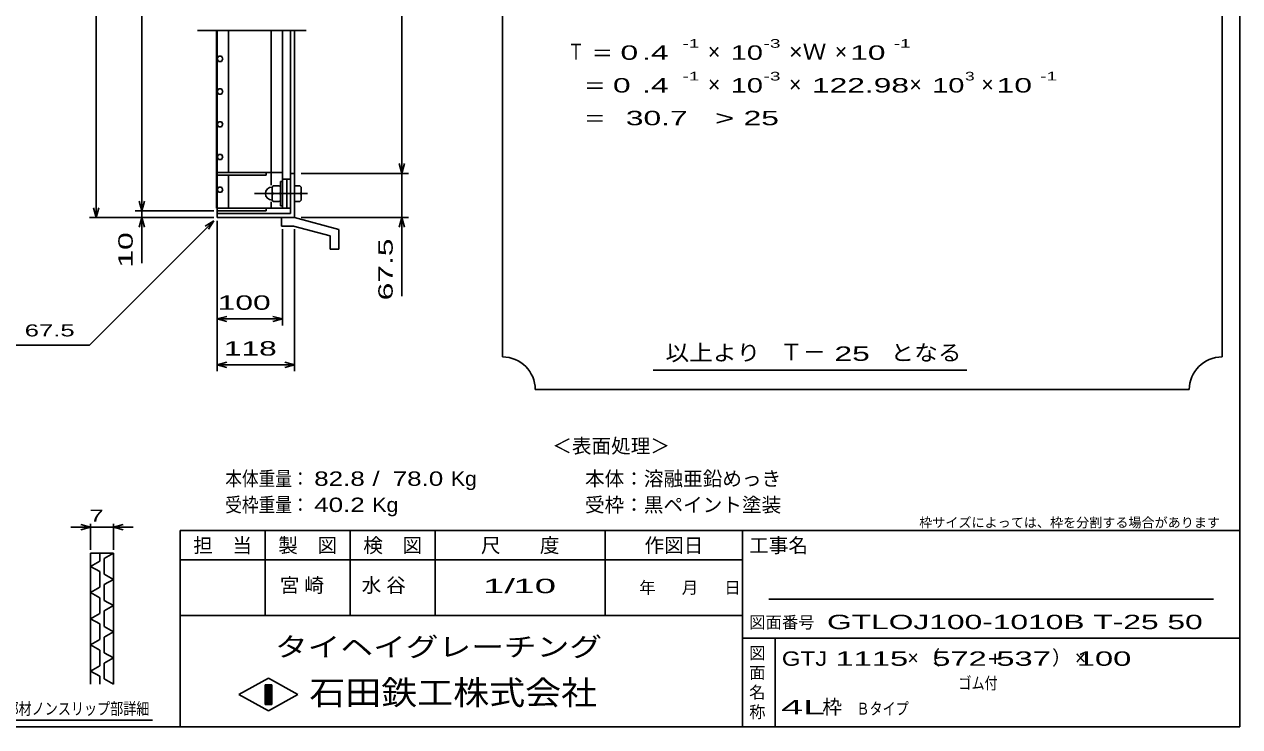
# Model space of a CAD drawing. Units: millimetres, scale not verified. Extents: x -1820 to 1731, y -1282 to 1054.
# Drawn here: x -127 to 1731, y -1146 to -73 of the extents above; entities that cross this region are included whole.
import ezdxf
from ezdxf.enums import TextEntityAlignment as Align

# ---------------------------------------------------------------- set-up
doc = ezdxf.new("R2010")
doc.units = ezdxf.units.MM
doc.header["$LTSCALE"] = 10
doc.linetypes.add('CHAIN', pattern=[18.5, 12, -1.5, 3.5, -1.5])
for name, color, linetype, lineweight in [('0_2', 150, 'Continuous', 25), ('16', 3, 'Continuous', 25), ('19', 6, 'Continuous', 25), ('22', 4, 'Continuous', 25), ('32', 4, 'Continuous', 25)]:
    doc.layers.add(name, color=color, linetype=linetype, lineweight=lineweight)
doc.styles.add('ベクトル', font='')
doc.styles.get('ベクトル').set_extended_font_data('ベクトル')

msp = doc.modelspace()

# ---------------------------------------------------------------- linework, layer by layer
at = {"layer": '0_2'}
for p, q in [((1731, 1053.5), (1731, -1146.5)), ((1731, -846.5), (111, -846.5)), ((111, -846.5), (111, -1146.5)), ((241, -846.5), (241, -976.5)), ((371, -976.5), (371, -846.5)), ((501, -846.5), (501, -976.5)), ((761, -976.5), (761, -846.5)), ((971, -846.5), (971, -1146.5)), ((971, -891.5), (111, -891.5)), ((1691, -951.5), (1011, -951.5)), ((111, -976.5), (971, -976.5)), ((971, -1011.5), (1731, -1011.5)), ((1021, -1146.5), (1021, -1011.5)), ((201, -1097.5), (246, -1072.5)), ((246, -1072.5), (291, -1097.5)), ((241, -1082.5), (251, -1082.5)), ((241, -1112.5), (241, -1082.5)), ((241, -1082.5), (243, -1082.5)), ((243, -1082.5), (243, -1112.5)), ((245, -1112.5), (245, -1082.5)), ((245, -1082.5), (247, -1082.5)), ((247, -1082.5), (247, -1112.5)), ((249, -1112.5), (249, -1082.5)), ((249, -1082.5), (251, -1082.5)), ((251, -1082.5), (251, -1112.5)), ((251, -1082.5), (251, -1112.5)), ((246, -1122.5), (201, -1097.5)), ((251, -1112.5), (241, -1112.5)), ((243, -1112.5), (245, -1112.5)), ((291, -1097.5), (246, -1122.5)), ((247, -1112.5), (249, -1112.5)), ((1731, -1146.5), (-1729, -1146.5))]:
    msp.add_line(p, q, dxfattribs=at)
at = {"layer": '16'}
for p, q in [((303.5, -82.5), (137.5, -82.5)), ((166.8, -354), (166.8, -82.5)), ((167.5, -354), (167.5, -82.5)), ((185, -299.5), (185, -82.5)), ((250, -319), (250, -82.5)), ((267.5, -354), (267.5, -82.5)), ((169.72, -122.12), (167.5, -126.04)), ((167.5, -126.04), (169.78, -129.91)), ((174.22, -122.09), (169.72, -122.12)), ((169.78, -129.91), (174.28, -129.88)), ((176.5, -126), (174.22, -122.09)), ((174.28, -129.88), (176.5, -125.96)), ((169.72, -172.12), (167.5, -176.04)), ((167.5, -176.04), (169.78, -179.91)), ((174.22, -172.09), (169.72, -172.12)), ((169.78, -179.91), (174.28, -179.88)), ((176.5, -176), (174.22, -172.09)), ((174.28, -179.88), (176.5, -175.96)), ((169.72, -222.12), (167.5, -226.04)), ((174.22, -222.09), (169.72, -222.12)), ((176.5, -226), (174.22, -222.09)), ((167.5, -226.04), (169.78, -229.91)), ((169.78, -229.91), (174.28, -229.88)), ((174.28, -229.88), (176.5, -225.96)), ((169.72, -272.12), (167.5, -276.04)), ((167.5, -276.04), (169.78, -279.91)), ((174.22, -272.09), (169.72, -272.12)), ((176.5, -276), (174.22, -272.09)), ((174.28, -279.88), (176.5, -275.96)), ((169.78, -279.91), (174.28, -279.88)), ((167.5, -304), (167.5, -299.5)), ((167.5, -299.5), (267.5, -299.5)), ((167.5, -304), (242.5, -304)), ((185, -354), (185, -304)), ((242.5, -304), (242.5, -299.5)), ((264.5, -350.5), (264.5, -313.5)), ((264.5, -313.5), (267.5, -313.5)), ((274, -310), (267.5, -310)), ((267.5, -350.5), (267.5, -313.5)), ((274, -354), (274, -310)), ((274, -310), (280, -310)), ((280, -310), (280, -354)), ((169.72, -322.12), (167.5, -326.04)), ((167.5, -326.04), (169.78, -329.91)), ((174.22, -322.09), (169.72, -322.12)), ((169.78, -329.91), (174.28, -329.88)), ((176.5, -326), (174.22, -322.09)), ((174.28, -329.88), (176.5, -325.96)), ((253.5, -320), (251.5, -322)), ((251.5, -342), (251.5, -322)), ((253.5, -332), (251.5, -330)), ((253.5, -332), (251.5, -334)), ((253.5, -320), (262.5, -320)), ((253.5, -332), (262.5, -332)), ((264.5, -322), (262.5, -320)), ((262.5, -332), (264.5, -330)), ((264.5, -334), (262.5, -332)), ((250, -354), (250, -344.5)), ((251.5, -342), (253.5, -344)), ((253.5, -344), (262.5, -344)), ((262.5, -344), (264.5, -342)), ((264.5, -350.5), (267.5, -350.5)), ((166.8, -354), (167.5, -354)), ((167.5, -354), (242.5, -354)), ((167.5, -358.5), (167.5, -354)), ((167.5, -354), (267.5, -354)), ((167.5, -358.5), (242.5, -358.5)), ((242.5, -358.5), (242.5, -354)), ((267.5, -354), (274, -354)), ((280, -354), (274, -354))]:
    msp.add_line(p, q, dxfattribs=at)
at = {"layer": '16', "linetype": 'CHAIN'}
msp.add_line((224.5, -332), (305.5, -332), dxfattribs=at)
at = {"layer": '16'}
msp.add_arc((251.5, -332), 10, 90, 270, dxfattribs=at)
at = {"layer": '19'}
for p, q in [((280, -362.5), (280, -82.5)), ((286, -368.5), (286, -82.5)), ((280, -301), (286, -301)), ((286, -320), (294, -320)), ((286, -344), (286, -320)), ((286, -332), (294, -332)), ((294, -320), (296, -322)), ((294, -332), (296, -330)), ((294, -332), (296, -334)), ((296, -342), (296, -322)), ((286, -344), (294, -344)), ((294, -344), (296, -342)), ((167.5, -368.5), (167.5, -358.5)), ((167.5, -362.5), (280, -362.5)), ((167.5, -368.5), (286, -368.5)), ((265.99, -381.51), (265.99, -368.51)), ((266, -368.5), (286, -368.5)), ((353.61, -386.62), (286, -368.5)), ((265.99, -381.51), (284.28, -381.51)), ((340.61, -396.6), (284.28, -381.51)), ((353.61, -416.62), (353.61, -386.62)), ((340.61, -416.62), (340.61, -396.6)), ((340.61, -416.62), (353.61, -416.62))]:
    msp.add_line(p, q, dxfattribs=at)
at = {"layer": '22'}
for p, q in [((604, 968.5), (604, -581.5)), ((1704, -581.5), (1704, 968.5)), ((-17.5, -368.5), (-17.5, 666.5)), ((52.5, -358.5), (52.5, 656.5)), ((450, -301), (450, 599)), ((450, -301), (446, -286)), ((450, -301), (454, -286)), ((296, -301), (460, -301)), ((450, -368.5), (450, -301)), ((52.5, -358.5), (48.5, -343.5)), ((52.5, -358.5), (56.5, -343.5)), ((-27.5, -368.5), (162.5, -368.5)), ((-17.5, -368.5), (-21.5, -353.5)), ((-17.5, -368.5), (-13.5, -353.5)), ((42.5, -358.5), (162.5, -358.5)), ((42.5, -368.5), (162.5, -368.5)), ((48.5, -383.5), (52.5, -368.5)), ((52.5, -368.5), (52.5, -358.5)), ((56.5, -383.5), (52.5, -368.5)), ((52.5, -438.5), (52.5, -368.5)), ((296, -368.5), (460, -368.5)), ((446, -383.5), (450, -368.5)), ((454, -383.5), (450, -368.5)), ((450, -488.5), (450, -368.5)), ((-27.5, -563.5), (162.5, -373.5)), ((149.5, -381.5), (162.5, -373.5)), ((154.5, -386.5), (162.5, -373.5)), ((167.5, -533.5), (167.5, -373.5)), ((167.5, -603.5), (167.5, -373.5)), ((267.5, -533.5), (267.5, -386.5)), ((286, -603.5), (286, -386.5)), ((167.5, -523.5), (182.5, -519.5)), ((267.5, -523.5), (252.5, -519.5)), ((182.5, -527.5), (167.5, -523.5)), ((167.5, -523.5), (267.5, -523.5)), ((252.5, -527.5), (267.5, -523.5)), ((-297.5, -563.5), (-27.5, -563.5)), ((167.5, -593.5), (182.5, -589.5)), ((182.5, -597.5), (167.5, -593.5)), ((167.5, -593.5), (286, -593.5)), ((286, -593.5), (271, -589.5)), ((271, -597.5), (286, -593.5)), ((834, -601.5), (1314, -601.5)), ((654, -631.5), (1654, -631.5))]:
    msp.add_line(p, q, dxfattribs=at)
for centre, start, end in [((604, -631.5), 0, 90), ((1704, -631.5), 90, 180)]:
    msp.add_arc(centre, 50, start, end, dxfattribs=at)
at = {"layer": '32'}
for p, q in [((-26, -841.5), (-56, -841.5)), ((-26, -841.5), (-41, -837.5)), ((-41, -845.5), (-26, -841.5)), ((-26, -876.5), (-26, -836.5)), ((-26, -841.5), (9, -841.5)), ((9, -836.5), (9, -876.5)), ((9, -841.5), (24, -837.5)), ((24, -845.5), (9, -841.5)), ((9, -841.5), (39, -841.5)), ((-26, -881.5), (9, -881.5)), ((-26, -1081.5), (-26, -881.5)), ((-12, -881.5), (-12, -893.5)), ((9, -881.5), (-5, -889.5)), ((-5, -889.5), (-5, -913.5)), ((9, -881.5), (9, -1081.5)), ((-12, -893.5), (-26, -901.5)), ((-26, -901.5), (-12, -909.5)), ((-12, -909.5), (-12, -933.5)), ((-5, -913.5), (9, -921.5)), ((9, -921.5), (-5, -929.5)), ((-12, -933.5), (-26, -941.5)), ((-26, -941.5), (-12, -949.5)), ((-5, -929.5), (-5, -953.5)), ((-12, -949.5), (-12, -973.5)), ((-5, -953.5), (9, -961.5)), ((9, -961.5), (-5, -969.5)), ((-12, -973.5), (-26, -981.5)), ((-26, -981.5), (-12, -989.5)), ((-5, -969.5), (-5, -993.5)), ((-12, -989.5), (-12, -1013.5)), ((-5, -993.5), (9, -1001.5)), ((9, -1001.5), (-5, -1009.5)), ((-12, -1013.5), (-26, -1021.5)), ((-26, -1021.5), (-12, -1029.5)), ((-5, -1009.5), (-5, -1033.5)), ((-12, -1029.5), (-12, -1053.5)), ((-5, -1033.5), (9, -1041.5)), ((-12, -1053.5), (-26, -1061.5)), ((9, -1041.5), (-5, -1049.5)), ((-5, -1049.5), (-5, -1073.5)), ((-26, -1061.5), (-12, -1069.5)), ((-12, -1069.5), (-12, -1081.5)), ((-5, -1073.5), (9, -1081.5)), ((69, -1136.5), (-186, -1136.5))]:
    msp.add_line(p, q, dxfattribs=at)

# ---------------------------------------------------------------- texts
at = {"layer": '0_2', "style": 'ベクトル'}
for s, height, p in [('枠サイズによっては、枠を分割する場合があります', 14.66, (1241, -834.5)), ('担\u3000当', 21.99, (131, -869.5)), ('製\u3000図', 21.99, (261, -869.5)), ('検\u3000図', 21.99, (391, -869.5)), ('尺\u3000\u3000度', 21.99, (571, -869.5)), ('作図日', 21.99, (821, -869.5)), ('工事名', 21.99, (981, -869.5)), ('年', 18.33, (813, -934)), ('月', 18.33, (878, -934)), ('日', 18.33, (943, -934)), ('図面番号', 18.33, (981, -987)), ('図', 18.33, (981, -1034)), ('面', 18.33, (981, -1064)), ('名', 18.33, (981, -1094)), ('称', 18.33, (981, -1124))]:
    msp.add_text(s, height=height, dxfattribs=at).set_placement(p, align=Align.MIDDLE_LEFT)
at = {"layer": '0_2', "color": 222, "style": 'ベクトル'}
for s, height, width, p in [('タイヘイグレーチング', 29.33, 1.25, (256, -1024.5)), ('石田鉄工株式会社', 36.66, 1.1, (308.5, -1094.5))]:
    msp.add_text(s, height=height, dxfattribs=dict(at, width=width)).set_placement(p, align=Align.MIDDLE_LEFT)
at = {"layer": '22', "color": 2, "style": 'ベクトル'}
for s, height, width, p in [('Ｔ', 24.19, 0.75, (704, -115)), (' = 0', 21.99, 1.65, (729, -116.5)), (' .4 ', 21.99, 1.65, (804, -116.5)), ('-1', 13.2, 1.65, (879, -102.5)), ('10', 21.99, 1.5, (953, -116.5)), ('-3', 13.2, 1.65, (1003, -102.5)), ('×Ｗ', 24.19, 1.1, (1042, -115)), (' 10 ', 21.99, 1.65, (1122, -116.5)), ('-1', 13.2, 1.65, (1202, -102.5)), ('-1', 13.2, 1.65, (879, -152.5)), ('-3', 13.2, 1.65, (1003, -152.5)), ('3', 13.2, 1.5, (1311, -152.5)), ('-1', 13.2, 1.65, (1426, -152.5)), ('  = 0', 21.99, 1.65, (704, -166.5)), (' .4 ', 21.99, 1.65, (804, -166.5)), ('10', 21.99, 1.5, (953, -166.5)), ('122.98', 21.99, 1.65, (1077, -166.5)), ('10', 21.99, 1.5, (1261, -166.5)), (' 10 ', 21.99, 1.65, (1346, -166.5)), ('  =', 21.99, 1.65, (704, -216.5)), (' 30.7', 21.99, 1.65, (779, -216.5)), ('>', 21.99, 1.7, (929, -216.5)), (' 25 ', 21.99, 1.65, (959, -216.5)), (' 100 ', 21.99, 1.65, (155, -498.5)), (' 67.5 ', 18.33, 1.6, (-137.5, -541)), (' 118 ', 21.99, 1.65, (164.25, -568.5)), ('以上より\u3000', 24.19, 1.1, (853, -575)), (' 25 ', 21.99, 1.65, (1098, -576.5)), ('となる', 24.19, 1.1, (1197, -575)), ('本体重量：', 21.99, 0.85, (180, -767.5)), (' 82.8', 21.99, 1.35, (305, -767.5)), ('/', 21.99, 1.35, (405, -767.5)), (' 78.0', 21.99, 1.35, (425, -767.5)), ('Kg', 21.99, 1.1, (525, -767.5)), ('受枠重量：', 21.99, 0.85, (180, -807.5)), (' 40.2', 21.99, 1.35, (305, -807.5)), ('Kg', 21.99, 1.1, (405, -807.5)), ('1/', 21.99, 2, (574, -931.5)), (' 10 ', 21.99, 2, (604, -931.5)), ('GTLOJ100-1010B T-25 50            ', 21.99, 1.65, (1100, -986.5)), ('GTJ', 21.99, 1.25, (1031, -1042.5)), (' 1115 ', 21.99, 1.7, (1099, -1042.5)), (' 572 ', 21.99, 1.7, (1247, -1042.5)), ('+', 21.99, 1.3, (1346, -1042.5)), (' 537 ', 21.99, 1.7, (1345, -1042.5)), (' 100 ', 21.99, 1.7, (1468, -1042.5)), ('ゴム付', 18.33, 0.8, (1301, -1080)), ('4L', 21.99, 2.05, (1030, -1116.5)), ('Ｂタイプ', 18.33, 0.8, (1145, -1119))]:
    msp.add_text(s, height=height, dxfattribs=dict(at, width=width)).set_placement(p, align=Align.MIDDLE_LEFT)
for s, height, p in [('×', 24.19, (918, -115)), ('×', 24.19, (1112, -115)), ('×', 24.19, (918, -165)), ('×', 24.19, (1042, -165)), ('×', 24.19, (1226, -165)), ('×', 24.19, (1336, -165)), ('Ｔ－', 25.66, (1028, -574)), ('＜表面処理＞', 21.99, (680, -717.5)), ('本体：', 21.99, (730, -767.5)), ('溶融亜鉛めっき', 21.99, (820, -767.5)), ('受枠：', 21.99, (730, -807.5)), ('黒ペイント塗装', 21.99, (820, -807.5)), ('枠', 21.99, (1093, -1116.5))]:
    msp.add_text(s, height=height, dxfattribs=at).set_placement(p, align=Align.MIDDLE_LEFT)
at = {"layer": '22', "color": 2, "style": 'ベクトル', "width": 1.65}
for s, p in [(' 10 ', (27.5, -458.5)), (' 67.5 ', (425, -508.5))]:
    msp.add_text(s, height=21.99, rotation=90, dxfattribs=at).set_placement(p, align=Align.MIDDLE_LEFT)
at = {"layer": '22', "color": 2, "char_height": 21.99, "attachment_point": 4, "style": 'ベクトル'}
for s, insert in [('\\T1.25;宮崎\u3000', (263.5, -931.5)), ('\\T1.25;水谷\u3000', (388.5, -931.5)), ('\\T1.17;×（', (1223, -1042.5)), ('\\T1.17;）×', (1444, -1042.5))]:
    msp.add_mtext(s, dxfattribs=dict(at, insert=insert))
at = {"layer": '32', "color": 2, "style": 'ベクトル'}
for s, width, p in [(' 7 ', 1.6, (-38.5, -824)), ('主部材ノンスリップ部詳細', 0.8, (-176, -1119))]:
    msp.add_text(s, height=18.33, dxfattribs=dict(at, width=width)).set_placement(p, align=Align.MIDDLE_LEFT)

doc.saveas('drawing.dxf')
